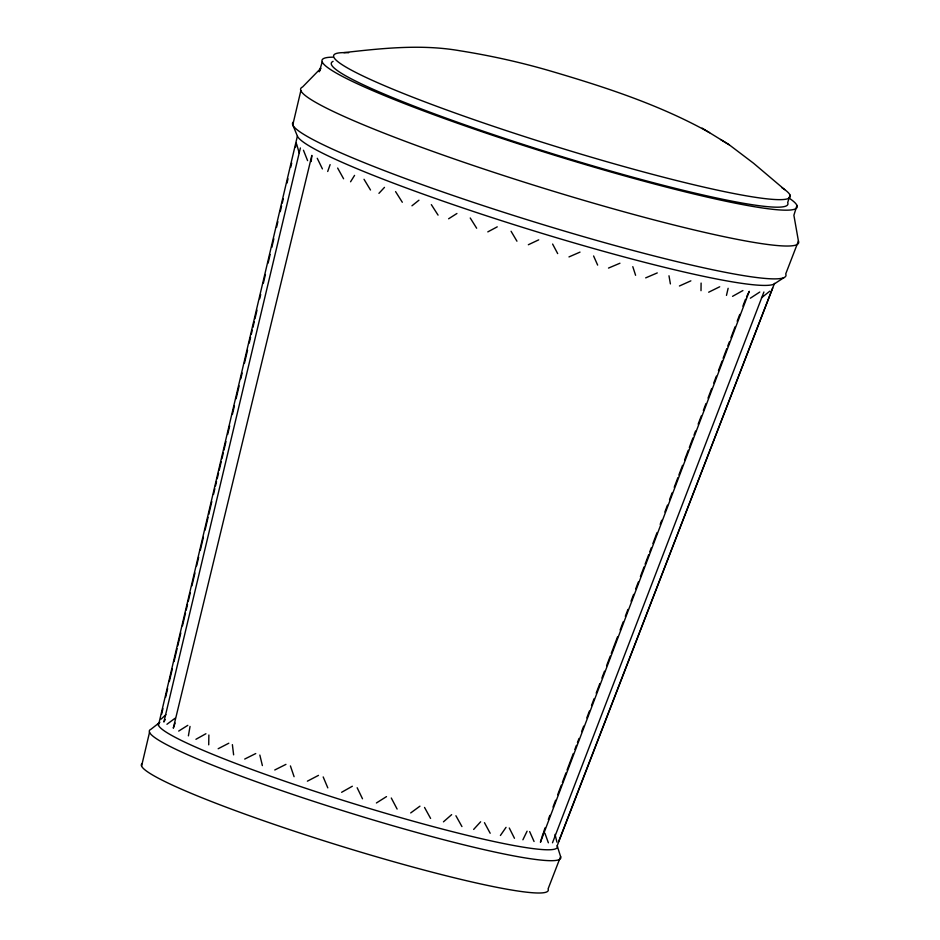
<?xml version="1.0" encoding="UTF-8"?>
<svg xmlns="http://www.w3.org/2000/svg" width="940" height="940" viewBox="0 0 940 940"><rect width="100%" height="100%" fill="white"/><g stroke="black" fill="none" stroke-linecap="round" stroke-linejoin="round"><path stroke-width="1.41" d="M701.005 290.683L701.099 283.069M208.715 744.832L208.868 735.01M311.199 161.527L311.869 155.382L173.301 728.171L175.099 723.06M188.4 735.856L190.033 726.456M141.576 766.053L149.531 732.331M300.859 90.651L292.775 124.95L297.404 136.112L158.461 725.269M161.574 714.377L162.925 708.666M165.616 697.233L167.637 688.668M169.329 681.524L172.361 668.669M174.053 661.537L177.084 648.682M177.754 645.827L180.786 632.973M182.478 625.829L185.509 612.974M186.191 610.119L187.53 604.408M188.212 601.553L190.233 592.976M191.913 585.843L194.956 572.989M196.636 565.845L198.657 557.279M200.349 550.135L203.381 537.28M205.061 530.137L208.104 517.282M208.774 514.427L211.805 501.572M213.498 494.44L214.837 488.73M215.518 485.863L216.529 481.586M217.199 478.73L218.55 473.02M219.22 470.153L221.253 461.587M221.922 458.732L223.274 453.021M223.943 450.166L225.964 441.589M227.656 434.456L229.677 425.879M232.368 414.458L234.401 405.892M236.081 398.748L239.113 385.894M240.805 378.75L242.156 373.039M244.506 363.04L247.549 350.185M249.229 343.053L250.581 337.343M251.25 334.476L252.261 330.198M252.942 327.343L254.293 321.633M254.963 318.766L256.984 310.2M259.687 298.779L260.697 294.49M263.388 283.069L265.409 274.492M268.112 263.071L270.132 254.505M271.825 247.361L273.846 238.795M276.536 227.363L277.887 221.652M280.249 211.653L281.601 205.942M282.27 203.087L283.281 198.798M286.994 183.089L288.004 178.812M290.695 167.379L291.705 163.102M295.418 147.392L296.429 143.103M726.467 295.395L728.136 288.298M300.389 147.968L163.877 722.014L165.193 719.593M543.12 833.169L540.441 842.252L749.286 291.306L746.56 296.817M322.255 61.946L319.212 71.793L320.857 68.267L302.586 86.962A260.627 23.171 17.2 0 0 539.748 187.037A260.627 23.171 17.2 0 0 798.424 241.04L785.711 273.94A258.206 22.948 17.2 0 1 536.611 222.651A258.206 22.948 17.2 0 1 293.08 122.247M790.023 195.074L787.685 202.617A238.936 21.244 17.2 0 1 550.535 153.103A238.936 21.244 17.2 0 1 333.101 61.347M796.944 205.413L793.889 215.26L798.424 241.04M327.707 171.491L330.116 164.618M543.637 831.794L545.2 827.682M548.326 819.445L549.877 815.332M553.002 807.096L555.611 800.234M557.69 794.746L561.333 785.135M562.367 782.386L566.009 772.786M567.055 770.036L573.294 753.563M574.857 749.45L576.42 745.338M577.454 742.588L579.016 738.476M581.613 731.614L583.693 726.115M586.819 717.89L589.415 711.028M591.507 705.529L594.104 698.667M596.183 693.18L599.826 683.568M601.905 678.081L604.502 671.219M606.594 665.732L610.236 656.12M611.27 653.382L617.51 636.909M620.118 630.047L623.232 621.81M625.323 616.323L627.92 609.461M631.045 601.224L633.642 594.362M635.722 588.875L638.319 582.013M640.41 576.526L644.041 566.914M645.087 564.176L648.729 554.565M649.775 551.815L651.326 547.703M652.889 543.59L657.048 532.604M660.174 524.367L661.736 520.255M664.862 512.018L667.459 505.156M669.539 499.669L672.135 492.807M674.227 487.32L677.857 477.708M678.903 474.959L682.546 465.359M684.625 459.872L688.268 450.26M689.314 447.511L692.945 437.911M693.99 435.161L695.553 431.049M698.15 424.187L701.275 415.95M703.355 410.463L705.952 403.601M708.032 398.113L711.674 388.502M713.766 383.015L716.362 376.153M718.442 370.654L722.084 361.054M723.118 358.305L726.761 348.705M727.807 345.955L729.37 341.843M730.932 337.719L735.092 326.744M737.172 321.257L739.768 314.395M742.894 306.158L745.491 299.296M552.497 842.781L763.914 291.999M558.701 841.347L772.657 288.016M141.823 763.832A212.934 18.929 17.2 0 0 342.654 846.635A212.934 18.929 17.2 0 0 548.079 888.923L560.593 856.563L557.185 845.777L774.501 283.363M522.899 839.796L527.082 831.183M350.561 181.784L354.568 175.38M500.409 835.472L506.037 827.353M473.654 829.433L480.634 821.783M378.938 193.346L384.484 187.377M161.069 719.135L165.91 714.67M443.445 821.842L451.647 814.651M761.482 297.827L769.789 291.177M411.955 205.801L418.946 200.208M159.835 722.308L150.952 729.275A215.319 19.141 17.2 0 0 346.884 811.948A215.319 19.141 17.2 0 0 560.593 856.563M166.944 724.282L174.969 718.325M410.698 812.936L419.945 806.168M750.332 298.215L759.779 292.034M784.007 277.594L773.902 284.174A250.463 22.266 17.2 0 1 526.976 228.726A250.463 22.266 17.2 0 1 297.404 136.112M448.615 218.785L456.922 213.498M376.399 802.983L386.505 796.603M178.682 731.073L187.788 725.351M341.62 792.291L352.336 786.24M732.554 296.335L742.905 290.554M195.931 739.298L205.919 733.729M487.801 231.886L497.248 226.846M307.38 781.175L318.472 775.383M218.162 748.734L228.808 743.223M274.75 769.989L285.948 764.373M244.706 759.062L255.751 753.551M708.666 292.211L719.699 286.782M528.339 244.741L538.702 239.853M679.42 285.995L690.865 280.849M568.982 256.925L580.015 252.108M645.686 277.876L657.272 272.917M608.497 268.076L619.942 263.235M343.899 52.628C382.286 48.281 421.449 44.039 459.825 50.748C490.339 55.589 520.525 62.263 550.182 70.923C604.843 86.997 659.704 104.763 709.594 132.693M720.557 139.496L729.217 144.795L753.563 163.255L784.665 189.598M702.11 128.11L729.217 144.795M431.331 204.626L438.064 215.119M395.564 191.596L402.308 202.253M470.223 217.986L476.662 228.232M364.015 179.282L370.501 190.009M511.066 231.263L516.941 241.192M455.912 815.744L461.94 826.566M337.648 168.06L343.594 178.776M424.539 807.437L430.591 818.423M484.453 822.664L490.175 833.263M552.614 244.059L557.678 253.6M391.287 798.013L397.115 809.058M509.28 827.999L514.462 838.28M317.25 158.284L322.408 168.883M357.153 787.732L362.499 798.777M593.598 255.974L597.64 265.092M529.655 831.583L534.061 841.5M323.184 776.934L327.802 787.873M303.456 150.236L307.591 160.634M544.953 833.298L548.361 842.804M290.413 765.924L294.091 776.698M632.796 266.654L635.593 275.291M296.664 144.161L299.226 153.032M555.023 834.391L556.938 842.158M259.839 755.055L262.377 765.571M668.986 275.784L670.396 283.915M232.38 744.644L233.625 754.843M788.625 197.8A248.642 22.102 17.2 0 1 555.81 155.641A248.642 22.102 17.2 0 1 332.713 57.175M781.739 187.565A238.936 21.244 17.2 0 1 551.592 145.171A238.936 21.244 17.2 0 1 348.634 52.746M557.185 845.777A208.856 18.565 17.2 0 1 355.696 804.299A208.856 18.565 17.2 0 1 158.707 723.083"/></g></svg>
